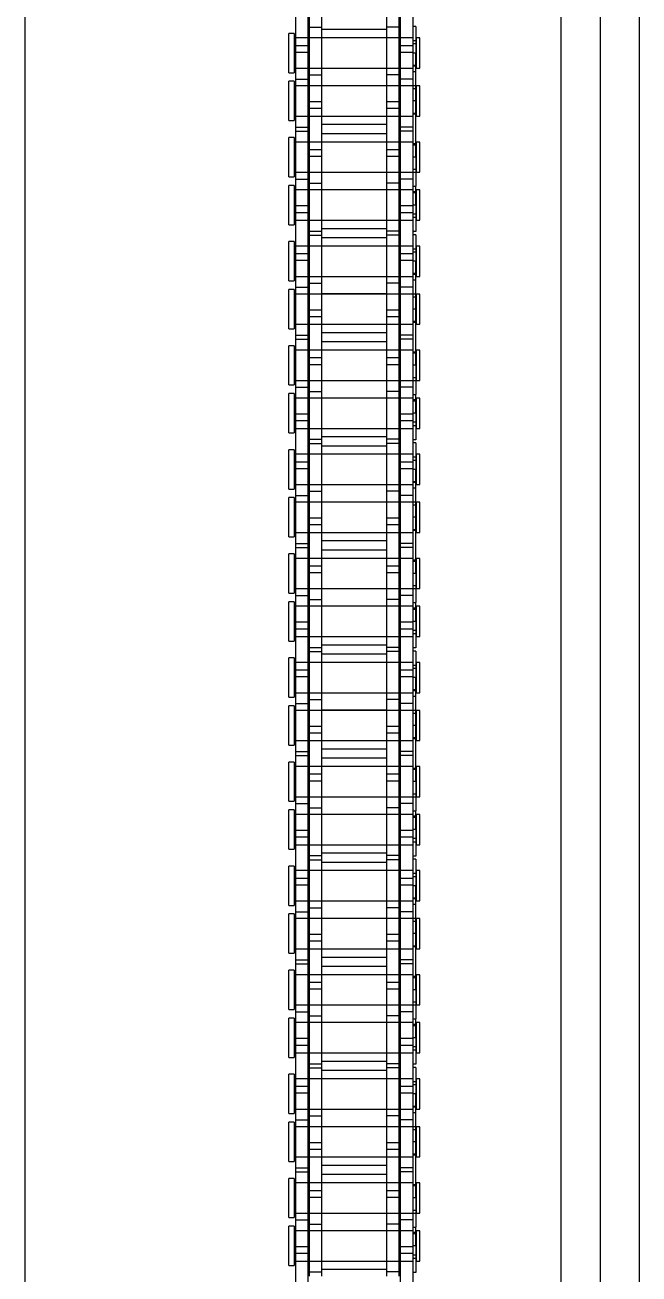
# Model space of a CAD drawing. Header units: metres. Extents: x 0 to 63075, y 0 to 44550.
# Drawn here: x 14109.2 to 14184.2, y 29812.9 to 29965.3 of the extents above; entities that cross this region are included whole.
import ezdxf

# ---------------------------------------------------------------- set-up
doc = ezdxf.new("R2010")
doc.units = ezdxf.units.M
doc.header["$LTSCALE"] = 75
doc.linetypes.add('HIDDEN2', pattern=[4.7625, 3.175, -1.5875])
for name, color, linetype in [('SDM', 7, 'Continuous'), ('SL4', 4, 'Continuous'), ('ST1', 7, 'HIDDEN2')]:
    doc.layers.add(name, color=color, linetype=linetype)

# ---------------------------------------------------------------- blocks, each defined once
blk = doc.blocks.new('A$Cb6dca9d5')
at = {"layer": 'SL4'}
for p, q in [((262.77, 2339.74), (262.77, 3664.71)), ((328.24, 2339.74), (328.24, 3664.71)), ((337.77, 3664.71), (337.77, 2339.74))]:
    blk.add_line(p, q, dxfattribs=at)
at = {"layer": 'ST1'}
for p, q in [((328.24, 2339.74), (328.24, 3664.71)), ((333, 3664.71), (333, 2339.74)), ((297.51, 3225.25), (297.51, 3231.6)), ((299.03, 3225.25), (299.03, 3231.6)), ((306.96, 3225.25), (306.96, 3231.6)), ((308.48, 3225.25), (308.48, 3231.6)), ((295.84, 3218.9), (295.84, 3228)), ((297.36, 3218.9), (297.36, 3228)), ((308.64, 3218.9), (308.64, 3228)), ((310.16, 3218.9), (310.16, 3228)), ((297.51, 3225.25), (299.03, 3225.25)), ((297.51, 3216.16), (297.51, 3225.25)), ((299.03, 3216.16), (299.03, 3225.25)), ((299.03, 3224.97), (306.96, 3224.97)), ((308.48, 3225.25), (306.96, 3225.25)), ((306.96, 3216.16), (306.96, 3225.25)), ((308.48, 3216.16), (308.48, 3225.25)), ((310.49, 3225.31), (310.16, 3225.31)), ((310.49, 3225.31), (310.49, 3222.08)), ((295, 3219.68), (295, 3224.47)), ((295.66, 3224.47), (295, 3224.47)), ((295.66, 3224.47), (295.66, 3219.68)), ((310.16, 3223.92), (295.66, 3223.92)), ((297.36, 3223.92), (295.84, 3223.92)), ((299.03, 3223.92), (297.51, 3223.92)), ((306.96, 3223.92), (299.03, 3223.92)), ((308.48, 3223.92), (306.96, 3223.92)), ((310.16, 3223.92), (308.64, 3223.92)), ((310.53, 3223.55), (310.16, 3223.55)), ((310.53, 3223.92), (310.53, 3220.23)), ((311, 3223.92), (310.53, 3223.92)), ((311, 3220.23), (311, 3223.92)), ((295.84, 3223.01), (297.36, 3223.01)), ((297.36, 3222.15), (295.84, 3222.15)), ((308.64, 3223.01), (310.16, 3223.01)), ((310.16, 3222.15), (308.64, 3222.15)), ((310.49, 3223.18), (310.16, 3223.18)), ((310.49, 3222.08), (310.16, 3222.08)), ((310.49, 3209.38), (310.49, 3222.08)), ((295.66, 3220.23), (310.16, 3220.23)), ((295.84, 3220.23), (297.36, 3220.23)), ((297.51, 3220.23), (299.03, 3220.23)), ((299.03, 3220.23), (306.96, 3220.23)), ((306.96, 3220.23), (308.48, 3220.23)), ((308.64, 3220.23), (310.16, 3220.23)), ((310.16, 3220.6), (310.53, 3220.6)), ((310.49, 3220.46), (310.16, 3220.46)), ((310.53, 3220.23), (311, 3220.23)), ((295, 3219.68), (295.66, 3219.68)), ((295.84, 3218.9), (297.36, 3218.9)), ((295.84, 3212.55), (295.84, 3218.9)), ((297.36, 3212.55), (297.36, 3218.9)), ((297.51, 3219.4), (299.03, 3219.4)), ((306.96, 3220.19), (299.03, 3220.19)), ((308.48, 3219.4), (306.96, 3219.4)), ((310.16, 3218.9), (308.64, 3218.9)), ((308.64, 3212.55), (308.64, 3218.9)), ((310.49, 3219.78), (310.16, 3219.78)), ((310.16, 3212.55), (310.16, 3218.9)), ((295, 3213.83), (295, 3218.63)), ((295.66, 3218.63), (295, 3218.63)), ((295.66, 3218.63), (295.66, 3213.83)), ((310.16, 3218.07), (295.66, 3218.07)), ((297.36, 3218.07), (295.84, 3218.07)), ((299.03, 3218.07), (297.51, 3218.07)), ((299.03, 3218.12), (306.96, 3218.12)), ((306.96, 3218.07), (299.03, 3218.07)), ((308.48, 3218.07), (306.96, 3218.07)), ((310.49, 3218.07), (308.64, 3218.07)), ((310.53, 3217.7), (310.16, 3217.7)), ((310.53, 3218.07), (310.53, 3214.38)), ((311, 3218.07), (310.53, 3218.07)), ((311, 3214.38), (311, 3218.07)), ((297.51, 3215.3), (297.51, 3216.16)), ((297.51, 3216.16), (299.03, 3216.16)), ((299.03, 3215.3), (299.03, 3216.16)), ((306.96, 3215.3), (306.96, 3216.16)), ((306.96, 3216.16), (308.48, 3216.16)), ((308.48, 3215.3), (308.48, 3216.16)), ((310.49, 3216.23), (310.16, 3216.23)), ((295.66, 3214.38), (310.16, 3214.38)), ((295.84, 3214.38), (297.36, 3214.38)), ((297.51, 3206.2), (297.51, 3215.3)), ((299.03, 3215.3), (297.51, 3215.3)), ((297.51, 3214.38), (299.03, 3214.38)), ((299.03, 3206.2), (299.03, 3215.3)), ((299.03, 3214.38), (306.96, 3214.38)), ((306.96, 3206.2), (306.96, 3215.3)), ((308.48, 3215.3), (306.96, 3215.3)), ((306.96, 3214.38), (308.48, 3214.38)), ((308.48, 3206.2), (308.48, 3215.3)), ((308.64, 3214.38), (310.16, 3214.38)), ((310.16, 3214.75), (310.53, 3214.75)), ((310.49, 3214.61), (310.16, 3214.61)), ((310.53, 3214.38), (311, 3214.38)), ((295, 3213.83), (295.66, 3213.83)), ((295.84, 3213.05), (297.36, 3213.05)), ((306.96, 3213.34), (299.03, 3213.34)), ((310.16, 3213.05), (308.64, 3213.05)), ((295, 3206.98), (295, 3211.77)), ((295.66, 3211.77), (295, 3211.77)), ((295.66, 3211.77), (295.66, 3206.98)), ((310.16, 3211.22), (295.66, 3211.22)), ((295.84, 3212.55), (297.36, 3212.55)), ((295.84, 3203.46), (295.84, 3212.55)), ((297.36, 3211.22), (295.84, 3211.22)), ((297.36, 3203.46), (297.36, 3212.55)), ((299.03, 3211.22), (297.51, 3211.22)), ((299.03, 3212.27), (306.96, 3212.27)), ((306.96, 3211.22), (299.03, 3211.22)), ((308.48, 3211.22), (306.96, 3211.22)), ((310.16, 3212.55), (308.64, 3212.55)), ((308.64, 3203.46), (308.64, 3212.55)), ((310.16, 3211.22), (308.64, 3211.22)), ((310.16, 3203.46), (310.16, 3212.55)), ((310.53, 3211.22), (310.53, 3207.53)), ((311, 3211.22), (310.53, 3211.22)), ((311, 3207.53), (311, 3211.22)), ((297.51, 3210.31), (299.03, 3210.31)), ((306.96, 3210.31), (308.48, 3210.31)), ((310.49, 3210.99), (310.16, 3210.99)), ((310.53, 3210.85), (310.16, 3210.85)), ((299.03, 3209.45), (297.51, 3209.45)), ((308.48, 3209.45), (306.96, 3209.45)), ((310.49, 3209.38), (310.16, 3209.38)), ((310.49, 3209.38), (310.49, 3205.82)), ((295, 3206.98), (295.66, 3206.98)), ((295.66, 3207.53), (310.16, 3207.53)), ((295.84, 3207.53), (297.36, 3207.53)), ((295.84, 3206.7), (297.36, 3206.7)), ((297.51, 3207.53), (299.03, 3207.53)), ((299.03, 3207.53), (306.96, 3207.53)), ((306.96, 3207.49), (299.03, 3207.49)), ((306.96, 3207.53), (308.48, 3207.53)), ((308.64, 3207.53), (310.49, 3207.53)), ((310.16, 3206.7), (308.64, 3206.7)), ((310.16, 3207.9), (310.53, 3207.9)), ((310.53, 3207.53), (311, 3207.53)), ((295, 3201.13), (295, 3205.93)), ((295.66, 3205.93), (295, 3205.93)), ((295.66, 3205.93), (295.66, 3201.13)), ((310.16, 3205.37), (295.66, 3205.37)), ((297.36, 3205.37), (295.84, 3205.37)), ((297.51, 3206.2), (299.03, 3206.2)), ((297.51, 3199.85), (297.51, 3206.2)), ((299.03, 3205.37), (297.51, 3205.37)), ((299.03, 3199.85), (299.03, 3206.2)), ((299.03, 3205.42), (306.96, 3205.42)), ((306.96, 3205.37), (299.03, 3205.37)), ((308.48, 3206.2), (306.96, 3206.2)), ((306.96, 3199.85), (306.96, 3206.2)), ((308.48, 3205.37), (306.96, 3205.37)), ((308.48, 3199.85), (308.48, 3206.2)), ((310.16, 3205.37), (308.64, 3205.37)), ((310.16, 3205.82), (310.49, 3205.82)), ((310.49, 3205.15), (310.16, 3205.15)), ((310.53, 3205), (310.16, 3205)), ((310.49, 3203.53), (310.49, 3205.82)), ((310.53, 3205.37), (310.53, 3201.68)), ((311, 3205.37), (310.53, 3205.37)), ((311, 3201.68), (311, 3205.37)), ((295.84, 3202.6), (295.84, 3203.46)), ((295.84, 3203.46), (297.36, 3203.46)), ((297.36, 3202.6), (297.36, 3203.46)), ((308.64, 3202.6), (308.64, 3203.46)), ((308.64, 3203.46), (310.16, 3203.46)), ((310.49, 3203.53), (310.16, 3203.53)), ((310.16, 3202.6), (310.16, 3203.46)), ((310.49, 3203.53), (310.49, 3200.3)), ((295.84, 3193.5), (295.84, 3202.6)), ((297.36, 3202.6), (295.84, 3202.6)), ((297.36, 3193.5), (297.36, 3202.6)), ((308.64, 3193.5), (308.64, 3202.6)), ((310.16, 3202.6), (308.64, 3202.6)), ((310.16, 3193.5), (310.16, 3202.6)), ((310.49, 3202.42), (310.16, 3202.42)), ((310.16, 3202.05), (310.53, 3202.05)), ((295, 3201.13), (295.66, 3201.13)), ((295.66, 3201.68), (310.16, 3201.68)), ((295.84, 3201.68), (297.36, 3201.68)), ((297.51, 3201.68), (299.03, 3201.68)), ((299.03, 3201.68), (306.96, 3201.68)), ((306.96, 3200.64), (299.03, 3200.64)), ((306.96, 3201.68), (308.48, 3201.68)), ((308.64, 3201.68), (310.16, 3201.68)), ((310.53, 3201.68), (311, 3201.68)), ((295, 3194.28), (295, 3199.07)), ((295.66, 3199.07), (295, 3199.07)), ((295.66, 3199.07), (295.66, 3194.28)), ((297.51, 3200.35), (299.03, 3200.35)), ((297.51, 3199.85), (299.03, 3199.85)), ((297.51, 3190.76), (297.51, 3199.85)), ((299.03, 3190.76), (299.03, 3199.85)), ((299.03, 3199.57), (306.96, 3199.57)), ((308.48, 3200.35), (306.96, 3200.35)), ((308.48, 3199.85), (306.96, 3199.85)), ((306.96, 3190.76), (306.96, 3199.85)), ((308.48, 3190.76), (308.48, 3199.85)), ((310.49, 3200.3), (310.16, 3200.3)), ((310.49, 3199.91), (310.16, 3199.91)), ((310.49, 3199.91), (310.49, 3196.68)), ((310.16, 3198.52), (295.66, 3198.52)), ((297.36, 3198.52), (295.84, 3198.52)), ((295.84, 3197.61), (297.36, 3197.61)), ((299.03, 3198.52), (297.51, 3198.52)), ((306.96, 3198.52), (299.03, 3198.52)), ((308.48, 3198.52), (306.96, 3198.52)), ((310.16, 3198.52), (308.64, 3198.52)), ((308.64, 3197.61), (310.16, 3197.61)), ((310.53, 3198.15), (310.16, 3198.15)), ((310.49, 3197.78), (310.16, 3197.78)), ((310.53, 3198.52), (310.53, 3194.83)), ((311, 3198.52), (310.53, 3198.52)), ((311, 3194.83), (311, 3198.52)), ((297.36, 3196.75), (295.84, 3196.75)), ((310.16, 3196.75), (308.64, 3196.75)), ((310.49, 3196.68), (310.16, 3196.68)), ((310.49, 3183.98), (310.49, 3196.68)), ((295.66, 3194.83), (310.16, 3194.83)), ((295.84, 3194.83), (297.36, 3194.83)), ((297.51, 3194.83), (299.03, 3194.83)), ((299.03, 3194.83), (306.96, 3194.83)), ((306.96, 3194.79), (299.03, 3194.79)), ((306.96, 3194.83), (308.48, 3194.83)), ((308.64, 3194.83), (310.16, 3194.83)), ((310.16, 3195.2), (310.53, 3195.2)), ((310.49, 3195.06), (310.16, 3195.06)), ((310.49, 3194.38), (310.16, 3194.38)), ((310.53, 3194.83), (311, 3194.83)), ((295, 3194.28), (295.66, 3194.28)), ((295, 3188.43), (295, 3193.23)), ((295.66, 3193.23), (295, 3193.23)), ((295.66, 3193.23), (295.66, 3188.43)), ((295.84, 3193.5), (297.36, 3193.5)), ((295.84, 3187.15), (295.84, 3193.5)), ((297.36, 3187.15), (297.36, 3193.5)), ((297.51, 3194), (299.03, 3194)), ((308.48, 3194), (306.96, 3194)), ((310.16, 3193.5), (308.64, 3193.5)), ((308.64, 3187.15), (308.64, 3193.5)), ((310.16, 3187.15), (310.16, 3193.5)), ((310.16, 3192.67), (295.66, 3192.67)), ((297.36, 3192.67), (295.84, 3192.67)), ((299.03, 3192.67), (297.51, 3192.67)), ((299.03, 3192.72), (306.96, 3192.72)), ((306.96, 3192.67), (299.03, 3192.67)), ((308.48, 3192.67), (306.96, 3192.67)), ((310.49, 3192.67), (308.64, 3192.67)), ((310.53, 3192.3), (310.16, 3192.3)), ((310.53, 3192.67), (310.53, 3188.98)), ((311, 3192.67), (310.53, 3192.67)), ((311, 3188.98), (311, 3192.67)), ((297.51, 3189.9), (297.51, 3190.76)), ((297.51, 3190.76), (299.03, 3190.76)), ((297.51, 3180.8), (297.51, 3189.9)), ((299.03, 3189.9), (297.51, 3189.9)), ((299.03, 3189.9), (299.03, 3190.76)), ((299.03, 3180.8), (299.03, 3189.9)), ((306.96, 3189.9), (306.96, 3190.76)), ((306.96, 3190.76), (308.48, 3190.76)), ((306.96, 3180.8), (306.96, 3189.9)), ((308.48, 3189.9), (306.96, 3189.9)), ((308.48, 3189.9), (308.48, 3190.76)), ((308.48, 3180.8), (308.48, 3189.9)), ((310.49, 3190.83), (310.16, 3190.83)), ((295, 3188.43), (295.66, 3188.43)), ((295.66, 3188.98), (310.16, 3188.98)), ((295.84, 3188.98), (297.36, 3188.98)), ((297.51, 3188.98), (299.03, 3188.98)), ((299.03, 3188.98), (306.96, 3188.98)), ((306.96, 3188.98), (308.48, 3188.98)), ((308.64, 3188.98), (310.16, 3188.98)), ((310.16, 3189.35), (310.53, 3189.35)), ((310.49, 3189.21), (310.16, 3189.21)), ((310.53, 3188.98), (311, 3188.98)), ((295.84, 3187.65), (297.36, 3187.65)), ((295.84, 3187.15), (297.36, 3187.15)), ((295.84, 3178.06), (295.84, 3187.15)), ((297.36, 3178.06), (297.36, 3187.15)), ((306.96, 3187.94), (299.03, 3187.94)), ((299.03, 3186.87), (306.96, 3186.87)), ((310.16, 3187.65), (308.64, 3187.65)), ((310.16, 3187.15), (308.64, 3187.15)), ((308.64, 3178.06), (308.64, 3187.15)), ((310.16, 3178.06), (310.16, 3187.15)), ((295, 3181.58), (295, 3186.37)), ((295.66, 3186.37), (295, 3186.37)), ((295.66, 3186.37), (295.66, 3181.58)), ((310.16, 3185.82), (295.66, 3185.82)), ((297.36, 3185.82), (295.84, 3185.82)), ((299.03, 3185.82), (297.51, 3185.82)), ((306.96, 3185.82), (299.03, 3185.82)), ((308.48, 3185.82), (306.96, 3185.82)), ((310.16, 3185.82), (308.64, 3185.82)), ((310.49, 3185.59), (310.16, 3185.59)), ((310.53, 3185.45), (310.16, 3185.45)), ((310.53, 3185.82), (310.53, 3182.13)), ((311, 3185.82), (310.53, 3185.82)), ((311, 3182.13), (311, 3185.82)), ((297.51, 3184.91), (299.03, 3184.91)), ((299.03, 3184.05), (297.51, 3184.05)), ((306.96, 3184.91), (308.48, 3184.91)), ((308.48, 3184.05), (306.96, 3184.05)), ((310.49, 3183.98), (310.16, 3183.98)), ((310.49, 3183.98), (310.49, 3180.42)), ((295.66, 3182.13), (310.16, 3182.13)), ((295.84, 3182.13), (297.36, 3182.13)), ((297.51, 3182.13), (299.03, 3182.13)), ((299.03, 3182.13), (306.96, 3182.13)), ((306.96, 3182.13), (308.48, 3182.13)), ((308.64, 3182.13), (310.49, 3182.13)), ((310.16, 3182.5), (310.53, 3182.5)), ((310.53, 3182.13), (311, 3182.13)), ((295, 3181.58), (295.66, 3181.58)), ((295.84, 3181.3), (297.36, 3181.3)), ((297.51, 3180.8), (299.03, 3180.8)), ((297.51, 3174.45), (297.51, 3180.8)), ((299.03, 3174.45), (299.03, 3180.8)), ((306.96, 3182.09), (299.03, 3182.09)), ((308.48, 3180.8), (306.96, 3180.8)), ((306.96, 3174.45), (306.96, 3180.8)), ((308.48, 3174.45), (308.48, 3180.8)), ((310.16, 3181.3), (308.64, 3181.3)), ((295, 3175.73), (295, 3180.53)), ((295.66, 3180.53), (295, 3180.53)), ((295.66, 3180.53), (295.66, 3175.73)), ((310.16, 3179.97), (295.66, 3179.97)), ((297.36, 3179.97), (295.84, 3179.97)), ((299.03, 3179.97), (297.51, 3179.97)), ((299.03, 3180.02), (306.96, 3180.02)), ((306.96, 3179.97), (299.03, 3179.97)), ((308.48, 3179.97), (306.96, 3179.97)), ((310.16, 3179.97), (308.64, 3179.97)), ((310.16, 3180.42), (310.49, 3180.42)), ((310.49, 3179.75), (310.16, 3179.75)), ((310.53, 3179.6), (310.16, 3179.6)), ((310.49, 3178.13), (310.49, 3180.42)), ((310.53, 3179.97), (310.53, 3176.28)), ((311, 3179.97), (310.53, 3179.97)), ((311, 3176.28), (311, 3179.97)), ((295.84, 3177.2), (295.84, 3178.06)), ((295.84, 3178.06), (297.36, 3178.06)), ((297.36, 3177.2), (297.36, 3178.06)), ((308.64, 3177.2), (308.64, 3178.06)), ((308.64, 3178.06), (310.16, 3178.06)), ((310.49, 3178.13), (310.16, 3178.13)), ((310.16, 3177.2), (310.16, 3178.06)), ((310.49, 3178.13), (310.49, 3174.9)), ((295.66, 3176.28), (310.16, 3176.28)), ((295.84, 3168.1), (295.84, 3177.2)), ((297.36, 3177.2), (295.84, 3177.2)), ((295.84, 3176.28), (297.36, 3176.28)), ((297.36, 3168.1), (297.36, 3177.2)), ((297.51, 3176.28), (299.03, 3176.28)), ((299.03, 3176.28), (306.96, 3176.28)), ((306.96, 3176.28), (308.48, 3176.28)), ((308.64, 3168.1), (308.64, 3177.2)), ((310.16, 3177.2), (308.64, 3177.2)), ((308.64, 3176.28), (310.16, 3176.28)), ((310.16, 3168.1), (310.16, 3177.2)), ((310.49, 3177.02), (310.16, 3177.02)), ((310.16, 3176.65), (310.53, 3176.65)), ((310.53, 3176.28), (311, 3176.28)), ((295, 3175.73), (295.66, 3175.73)), ((297.51, 3174.95), (299.03, 3174.95)), ((306.96, 3175.24), (299.03, 3175.24)), ((308.48, 3174.95), (306.96, 3174.95)), ((310.49, 3174.9), (310.16, 3174.9)), ((310.49, 3174.51), (310.16, 3174.51)), ((310.49, 3174.51), (310.49, 3171.28)), ((295, 3168.88), (295, 3173.67)), ((295.66, 3173.67), (295, 3173.67)), ((295.66, 3173.67), (295.66, 3168.88)), ((310.16, 3173.12), (295.66, 3173.12)), ((297.36, 3173.12), (295.84, 3173.12)), ((297.51, 3174.45), (299.03, 3174.45)), ((297.51, 3165.36), (297.51, 3174.45)), ((299.03, 3173.12), (297.51, 3173.12)), ((299.03, 3165.36), (299.03, 3174.45)), ((299.03, 3174.17), (306.96, 3174.17)), ((306.96, 3173.12), (299.03, 3173.12)), ((308.48, 3174.45), (306.96, 3174.45)), ((306.96, 3165.36), (306.96, 3174.45)), ((308.48, 3173.12), (306.96, 3173.12)), ((308.48, 3165.36), (308.48, 3174.45)), ((310.16, 3173.12), (308.64, 3173.12)), ((310.53, 3173.12), (310.53, 3169.43)), ((311, 3173.12), (310.53, 3173.12)), ((311, 3169.43), (311, 3173.12)), ((295.84, 3172.21), (297.36, 3172.21)), ((308.64, 3172.21), (310.16, 3172.21)), ((310.53, 3172.75), (310.16, 3172.75)), ((310.49, 3172.38), (310.16, 3172.38)), ((297.36, 3171.35), (295.84, 3171.35)), ((310.16, 3171.35), (308.64, 3171.35)), ((310.49, 3171.28), (310.16, 3171.28)), ((310.49, 3158.58), (310.49, 3171.28)), ((295, 3168.88), (295.66, 3168.88)), ((295.66, 3169.43), (310.16, 3169.43)), ((295.84, 3169.43), (297.36, 3169.43)), ((297.51, 3169.43), (299.03, 3169.43)), ((297.51, 3168.6), (299.03, 3168.6)), ((299.03, 3169.43), (306.96, 3169.43)), ((306.96, 3169.39), (299.03, 3169.39)), ((306.96, 3169.43), (308.48, 3169.43)), ((308.48, 3168.6), (306.96, 3168.6)), ((308.64, 3169.43), (310.16, 3169.43)), ((310.16, 3169.8), (310.53, 3169.8)), ((310.49, 3169.66), (310.16, 3169.66)), ((310.49, 3168.98), (310.16, 3168.98)), ((310.53, 3169.43), (311, 3169.43)), ((295, 3163.03), (295, 3167.83)), ((295.66, 3167.83), (295, 3167.83)), ((295.66, 3167.83), (295.66, 3163.03)), ((310.16, 3167.27), (295.66, 3167.27)), ((295.84, 3168.1), (297.36, 3168.1)), ((295.84, 3161.75), (295.84, 3168.1)), ((297.36, 3167.27), (295.84, 3167.27)), ((297.36, 3161.75), (297.36, 3168.1)), ((299.03, 3167.27), (297.51, 3167.27)), ((299.03, 3167.32), (306.96, 3167.32)), ((306.96, 3167.27), (299.03, 3167.27)), ((308.48, 3167.27), (306.96, 3167.27)), ((310.16, 3168.1), (308.64, 3168.1)), ((308.64, 3161.75), (308.64, 3168.1)), ((310.49, 3167.27), (308.64, 3167.27)), ((310.16, 3161.75), (310.16, 3168.1)), ((310.53, 3166.9), (310.16, 3166.9)), ((310.53, 3167.27), (310.53, 3163.58)), ((311, 3167.27), (310.53, 3167.27)), ((311, 3163.58), (311, 3167.27)), ((297.51, 3164.5), (297.51, 3165.36)), ((297.51, 3165.36), (299.03, 3165.36)), ((299.03, 3164.5), (299.03, 3165.36)), ((306.96, 3164.5), (306.96, 3165.36)), ((306.96, 3165.36), (308.48, 3165.36)), ((308.48, 3164.5), (308.48, 3165.36)), ((310.49, 3165.43), (310.16, 3165.43)), ((297.51, 3155.4), (297.51, 3164.5)), ((299.03, 3164.5), (297.51, 3164.5)), ((299.03, 3155.4), (299.03, 3164.5)), ((306.96, 3155.4), (306.96, 3164.5)), ((308.48, 3164.5), (306.96, 3164.5)), ((308.48, 3155.4), (308.48, 3164.5)), ((310.16, 3163.95), (310.53, 3163.95)), ((295, 3163.03), (295.66, 3163.03)), ((295.66, 3163.58), (310.16, 3163.58)), ((295.84, 3163.58), (297.36, 3163.58)), ((297.51, 3163.58), (299.03, 3163.58)), ((299.03, 3163.58), (306.96, 3163.58)), ((306.96, 3162.54), (299.03, 3162.54)), ((306.96, 3163.58), (308.48, 3163.58)), ((308.64, 3163.58), (310.16, 3163.58)), ((310.49, 3163.81), (310.16, 3163.81)), ((310.53, 3163.58), (311, 3163.58)), ((295, 3156.18), (295, 3160.97)), ((295.66, 3160.97), (295, 3160.97)), ((295.66, 3160.97), (295.66, 3156.18)), ((295.84, 3162.25), (297.36, 3162.25)), ((295.84, 3161.75), (297.36, 3161.75)), ((295.84, 3152.66), (295.84, 3161.75)), ((297.36, 3152.66), (297.36, 3161.75)), ((299.03, 3161.47), (306.96, 3161.47)), ((310.16, 3162.25), (308.64, 3162.25)), ((310.16, 3161.75), (308.64, 3161.75)), ((308.64, 3152.66), (308.64, 3161.75)), ((310.16, 3152.66), (310.16, 3161.75)), ((310.16, 3160.42), (295.66, 3160.42)), ((297.36, 3160.42), (295.84, 3160.42)), ((299.03, 3160.42), (297.51, 3160.42)), ((297.51, 3159.51), (299.03, 3159.51)), ((306.96, 3160.42), (299.03, 3160.42)), ((308.48, 3160.42), (306.96, 3160.42)), ((306.96, 3159.51), (308.48, 3159.51)), ((310.16, 3160.42), (308.64, 3160.42)), ((310.49, 3160.19), (310.16, 3160.19)), ((310.53, 3160.05), (310.16, 3160.05)), ((310.53, 3160.42), (310.53, 3156.73)), ((311, 3160.42), (310.53, 3160.42)), ((311, 3156.73), (311, 3160.42)), ((299.03, 3158.65), (297.51, 3158.65)), ((308.48, 3158.65), (306.96, 3158.65)), ((310.49, 3158.58), (310.16, 3158.58)), ((310.49, 3158.58), (310.49, 3155.02)), ((295.66, 3156.73), (310.16, 3156.73)), ((295.84, 3156.73), (297.36, 3156.73)), ((297.51, 3156.73), (299.03, 3156.73)), ((299.03, 3156.73), (306.96, 3156.73)), ((306.96, 3156.69), (299.03, 3156.69)), ((306.96, 3156.73), (308.48, 3156.73)), ((308.64, 3156.73), (310.49, 3156.73)), ((310.16, 3157.1), (310.53, 3157.1)), ((310.53, 3156.73), (311, 3156.73)), ((295, 3156.18), (295.66, 3156.18)), ((295, 3150.33), (295, 3155.13)), ((295.66, 3155.13), (295, 3155.13)), ((295.66, 3155.13), (295.66, 3150.33)), ((295.84, 3155.9), (297.36, 3155.9)), ((297.51, 3155.4), (299.03, 3155.4)), ((297.51, 3149.05), (297.51, 3155.4)), ((299.03, 3149.05), (299.03, 3155.4)), ((308.48, 3155.4), (306.96, 3155.4)), ((306.96, 3149.05), (306.96, 3155.4)), ((308.48, 3149.05), (308.48, 3155.4)), ((310.16, 3155.9), (308.64, 3155.9)), ((310.16, 3155.02), (310.49, 3155.02)), ((310.49, 3152.73), (310.49, 3155.02)), ((310.16, 3154.57), (295.66, 3154.57)), ((297.36, 3154.57), (295.84, 3154.57)), ((299.03, 3154.57), (297.51, 3154.57)), ((299.03, 3154.62), (306.96, 3154.62)), ((306.96, 3154.57), (299.03, 3154.57)), ((308.48, 3154.57), (306.96, 3154.57)), ((310.16, 3154.57), (308.64, 3154.57)), ((310.49, 3154.35), (310.16, 3154.35)), ((310.53, 3154.2), (310.16, 3154.2)), ((310.53, 3154.57), (310.53, 3150.88)), ((311, 3154.57), (310.53, 3154.57)), ((311, 3150.88), (311, 3154.57)), ((295.84, 3151.8), (295.84, 3152.66)), ((295.84, 3152.66), (297.36, 3152.66)), ((295.84, 3142.7), (295.84, 3151.8)), ((297.36, 3151.8), (295.84, 3151.8)), ((297.36, 3151.8), (297.36, 3152.66)), ((297.36, 3142.7), (297.36, 3151.8)), ((308.64, 3151.8), (308.64, 3152.66)), ((308.64, 3152.66), (310.16, 3152.66)), ((308.64, 3142.7), (308.64, 3151.8)), ((310.16, 3151.8), (308.64, 3151.8)), ((310.49, 3152.73), (310.16, 3152.73)), ((310.16, 3151.8), (310.16, 3152.66)), ((310.16, 3142.7), (310.16, 3151.8)), ((310.49, 3152.73), (310.49, 3149.5)), ((295, 3150.33), (295.66, 3150.33)), ((295.66, 3150.88), (310.16, 3150.88)), ((295.84, 3150.88), (297.36, 3150.88)), ((297.51, 3150.88), (299.03, 3150.88)), ((299.03, 3150.88), (306.96, 3150.88)), ((306.96, 3150.88), (308.48, 3150.88)), ((308.64, 3150.88), (310.16, 3150.88)), ((310.49, 3151.62), (310.16, 3151.62)), ((310.16, 3151.25), (310.53, 3151.25)), ((310.53, 3150.88), (311, 3150.88)), ((297.51, 3149.55), (299.03, 3149.55)), ((297.51, 3149.05), (299.03, 3149.05)), ((297.51, 3139.96), (297.51, 3149.05)), ((299.03, 3139.96), (299.03, 3149.05)), ((306.96, 3149.84), (299.03, 3149.84)), ((299.03, 3148.77), (306.96, 3148.77)), ((308.48, 3149.55), (306.96, 3149.55)), ((308.48, 3149.05), (306.96, 3149.05)), ((306.96, 3139.96), (306.96, 3149.05)), ((308.48, 3139.96), (308.48, 3149.05)), ((310.49, 3149.5), (310.16, 3149.5)), ((310.49, 3149.11), (310.16, 3149.11)), ((310.49, 3149.11), (310.49, 3145.88)), ((295, 3143.48), (295, 3148.27)), ((295.66, 3148.27), (295, 3148.27)), ((295.66, 3148.27), (295.66, 3143.48)), ((310.16, 3147.72), (295.66, 3147.72)), ((297.36, 3147.72), (295.84, 3147.72)), ((299.03, 3147.72), (297.51, 3147.72)), ((306.96, 3147.72), (299.03, 3147.72)), ((308.48, 3147.72), (306.96, 3147.72)), ((310.16, 3147.72), (308.64, 3147.72)), ((310.53, 3147.35), (310.16, 3147.35)), ((310.53, 3147.72), (310.53, 3144.03)), ((311, 3147.72), (310.53, 3147.72)), ((311, 3144.03), (311, 3147.72)), ((295.84, 3146.81), (297.36, 3146.81)), ((297.36, 3145.95), (295.84, 3145.95)), ((308.64, 3146.81), (310.16, 3146.81)), ((310.16, 3145.95), (308.64, 3145.95)), ((310.49, 3146.98), (310.16, 3146.98)), ((310.49, 3145.88), (310.16, 3145.88)), ((310.49, 3133.18), (310.49, 3145.88)), ((295.66, 3144.03), (310.16, 3144.03)), ((295.84, 3144.03), (297.36, 3144.03)), ((297.51, 3144.03), (299.03, 3144.03)), ((299.03, 3144.03), (306.96, 3144.03)), ((306.96, 3144.03), (308.48, 3144.03)), ((308.64, 3144.03), (310.16, 3144.03)), ((310.16, 3144.4), (310.53, 3144.4)), ((310.49, 3144.26), (310.16, 3144.26)), ((310.53, 3144.03), (311, 3144.03)), ((295, 3143.48), (295.66, 3143.48)), ((295.84, 3142.7), (297.36, 3142.7)), ((295.84, 3136.35), (295.84, 3142.7)), ((297.36, 3136.35), (297.36, 3142.7)), ((297.51, 3143.2), (299.03, 3143.2)), ((306.96, 3143.99), (299.03, 3143.99)), ((308.48, 3143.2), (306.96, 3143.2)), ((310.16, 3142.7), (308.64, 3142.7)), ((308.64, 3136.35), (308.64, 3142.7)), ((310.49, 3143.58), (310.16, 3143.58)), ((310.16, 3136.35), (310.16, 3142.7)), ((295, 3137.63), (295, 3142.43)), ((295.66, 3142.43), (295, 3142.43)), ((295.66, 3142.43), (295.66, 3137.63)), ((310.16, 3141.87), (295.66, 3141.87)), ((297.36, 3141.87), (295.84, 3141.87)), ((299.03, 3141.87), (297.51, 3141.87)), ((299.03, 3141.92), (306.96, 3141.92)), ((306.96, 3141.87), (299.03, 3141.87)), ((308.48, 3141.87), (306.96, 3141.87)), ((310.49, 3141.87), (308.64, 3141.87)), ((310.53, 3141.5), (310.16, 3141.5)), ((310.53, 3141.87), (310.53, 3138.18)), ((311, 3141.87), (310.53, 3141.87)), ((311, 3138.18), (311, 3141.87)), ((297.51, 3139.1), (297.51, 3139.96)), ((297.51, 3139.96), (299.03, 3139.96)), ((299.03, 3139.1), (299.03, 3139.96)), ((306.96, 3139.1), (306.96, 3139.96)), ((306.96, 3139.96), (308.48, 3139.96)), ((308.48, 3139.1), (308.48, 3139.96)), ((310.49, 3140.03), (310.16, 3140.03)), ((295.66, 3138.18), (310.16, 3138.18)), ((295.84, 3138.18), (297.36, 3138.18)), ((297.51, 3130), (297.51, 3139.1)), ((299.03, 3139.1), (297.51, 3139.1)), ((297.51, 3138.18), (299.03, 3138.18)), ((299.03, 3130), (299.03, 3139.1)), ((299.03, 3138.18), (306.96, 3138.18)), ((306.96, 3130), (306.96, 3139.1)), ((308.48, 3139.1), (306.96, 3139.1)), ((306.96, 3138.18), (308.48, 3138.18)), ((308.48, 3130), (308.48, 3139.1)), ((308.64, 3138.18), (310.16, 3138.18)), ((310.16, 3138.55), (310.53, 3138.55)), ((310.49, 3138.41), (310.16, 3138.41)), ((310.53, 3138.18), (311, 3138.18)), ((295, 3137.63), (295.66, 3137.63)), ((295.84, 3136.85), (297.36, 3136.85)), ((306.96, 3137.14), (299.03, 3137.14)), ((310.16, 3136.85), (308.64, 3136.85)), ((295, 3130.78), (295, 3135.57)), ((295.66, 3135.57), (295, 3135.57)), ((295.66, 3135.57), (295.66, 3130.78)), ((310.16, 3135.02), (295.66, 3135.02)), ((295.84, 3136.35), (297.36, 3136.35)), ((295.84, 3127.26), (295.84, 3136.35)), ((297.36, 3135.02), (295.84, 3135.02)), ((297.36, 3127.26), (297.36, 3136.35)), ((299.03, 3135.02), (297.51, 3135.02)), ((299.03, 3136.07), (306.96, 3136.07)), ((306.96, 3135.02), (299.03, 3135.02)), ((308.48, 3135.02), (306.96, 3135.02)), ((310.16, 3136.35), (308.64, 3136.35)), ((308.64, 3127.26), (308.64, 3136.35)), ((310.16, 3135.02), (308.64, 3135.02)), ((310.16, 3127.26), (310.16, 3136.35)), ((310.53, 3135.02), (310.53, 3131.33)), ((311, 3135.02), (310.53, 3135.02)), ((311, 3131.33), (311, 3135.02)), ((297.51, 3134.11), (299.03, 3134.11)), ((306.96, 3134.11), (308.48, 3134.11)), ((310.49, 3134.79), (310.16, 3134.79)), ((310.53, 3134.65), (310.16, 3134.65)), ((299.03, 3133.25), (297.51, 3133.25)), ((308.48, 3133.25), (306.96, 3133.25)), ((310.49, 3133.18), (310.16, 3133.18)), ((310.49, 3133.18), (310.49, 3129.62)), ((295, 3130.78), (295.66, 3130.78)), ((295.66, 3131.33), (310.16, 3131.33)), ((295.84, 3131.33), (297.36, 3131.33)), ((295.84, 3130.5), (297.36, 3130.5)), ((297.51, 3131.33), (299.03, 3131.33)), ((299.03, 3131.33), (306.96, 3131.33)), ((306.96, 3131.29), (299.03, 3131.29)), ((306.96, 3131.33), (308.48, 3131.33)), ((308.64, 3131.33), (310.49, 3131.33)), ((310.16, 3130.5), (308.64, 3130.5)), ((310.16, 3131.7), (310.53, 3131.7)), ((310.53, 3131.33), (311, 3131.33)), ((295, 3124.93), (295, 3129.73)), ((295.66, 3129.73), (295, 3129.73)), ((295.66, 3129.73), (295.66, 3124.93)), ((310.16, 3129.17), (295.66, 3129.17)), ((297.36, 3129.17), (295.84, 3129.17)), ((297.51, 3130), (299.03, 3130)), ((297.51, 3123.65), (297.51, 3130)), ((299.03, 3129.17), (297.51, 3129.17)), ((299.03, 3123.65), (299.03, 3130)), ((299.03, 3129.22), (306.96, 3129.22)), ((306.96, 3129.17), (299.03, 3129.17)), ((308.48, 3130), (306.96, 3130)), ((306.96, 3123.65), (306.96, 3130)), ((308.48, 3129.17), (306.96, 3129.17)), ((308.48, 3123.65), (308.48, 3130)), ((310.16, 3129.17), (308.64, 3129.17)), ((310.16, 3129.62), (310.49, 3129.62)), ((310.49, 3128.95), (310.16, 3128.95)), ((310.53, 3128.8), (310.16, 3128.8)), ((310.49, 3127.33), (310.49, 3129.62)), ((310.53, 3129.17), (310.53, 3125.48)), ((311, 3129.17), (310.53, 3129.17)), ((311, 3125.48), (311, 3129.17)), ((295.84, 3126.4), (295.84, 3127.26)), ((295.84, 3127.26), (297.36, 3127.26)), ((297.36, 3126.4), (297.36, 3127.26)), ((308.64, 3126.4), (308.64, 3127.26)), ((308.64, 3127.26), (310.16, 3127.26)), ((310.49, 3127.33), (310.16, 3127.33)), ((310.16, 3126.4), (310.16, 3127.26)), ((310.49, 3127.33), (310.49, 3124.1)), ((295.84, 3117.3), (295.84, 3126.4)), ((297.36, 3126.4), (295.84, 3126.4)), ((297.36, 3117.3), (297.36, 3126.4)), ((308.64, 3117.3), (308.64, 3126.4)), ((310.16, 3126.4), (308.64, 3126.4)), ((310.16, 3117.3), (310.16, 3126.4)), ((310.49, 3126.22), (310.16, 3126.22)), ((310.16, 3125.85), (310.53, 3125.85)), ((295, 3124.93), (295.66, 3124.93)), ((295.66, 3125.48), (310.16, 3125.48)), ((295.84, 3125.48), (297.36, 3125.48)), ((297.51, 3125.48), (299.03, 3125.48)), ((299.03, 3125.48), (306.96, 3125.48)), ((306.96, 3124.44), (299.03, 3124.44)), ((306.96, 3125.48), (308.48, 3125.48)), ((308.64, 3125.48), (310.16, 3125.48)), ((310.53, 3125.48), (311, 3125.48)), ((295, 3118.08), (295, 3122.87)), ((295.66, 3122.87), (295, 3122.87)), ((295.66, 3122.87), (295.66, 3118.08)), ((297.51, 3124.15), (299.03, 3124.15)), ((297.51, 3123.65), (299.03, 3123.65)), ((297.51, 3114.56), (297.51, 3123.65)), ((299.03, 3114.56), (299.03, 3123.65)), ((299.03, 3123.37), (306.96, 3123.37)), ((308.48, 3124.15), (306.96, 3124.15)), ((308.48, 3123.65), (306.96, 3123.65)), ((306.96, 3114.56), (306.96, 3123.65)), ((308.48, 3114.56), (308.48, 3123.65)), ((310.49, 3124.1), (310.16, 3124.1)), ((310.49, 3123.71), (310.16, 3123.71)), ((310.49, 3123.71), (310.49, 3120.48)), ((310.16, 3122.32), (295.66, 3122.32)), ((297.36, 3122.32), (295.84, 3122.32)), ((295.84, 3121.41), (297.36, 3121.41)), ((299.03, 3122.32), (297.51, 3122.32)), ((306.96, 3122.32), (299.03, 3122.32)), ((308.48, 3122.32), (306.96, 3122.32)), ((310.16, 3122.32), (308.64, 3122.32)), ((308.64, 3121.41), (310.16, 3121.41)), ((310.53, 3121.95), (310.16, 3121.95)), ((310.49, 3121.58), (310.16, 3121.58)), ((310.53, 3122.32), (310.53, 3118.63)), ((311, 3122.32), (310.53, 3122.32)), ((311, 3118.63), (311, 3122.32)), ((297.36, 3120.55), (295.84, 3120.55)), ((310.16, 3120.55), (308.64, 3120.55)), ((310.49, 3120.48), (310.16, 3120.48)), ((310.49, 3107.78), (310.49, 3120.48)), ((295.66, 3118.63), (310.16, 3118.63)), ((295.84, 3118.63), (297.36, 3118.63)), ((297.51, 3118.63), (299.03, 3118.63)), ((299.03, 3118.63), (306.96, 3118.63)), ((306.96, 3118.59), (299.03, 3118.59)), ((306.96, 3118.63), (308.48, 3118.63)), ((308.64, 3118.63), (310.16, 3118.63)), ((310.16, 3119), (310.53, 3119)), ((310.49, 3118.86), (310.16, 3118.86)), ((310.49, 3118.18), (310.16, 3118.18)), ((310.53, 3118.63), (311, 3118.63)), ((295, 3118.08), (295.66, 3118.08)), ((295, 3112.23), (295, 3117.03)), ((295.66, 3117.03), (295, 3117.03)), ((295.66, 3117.03), (295.66, 3112.23)), ((295.84, 3117.3), (297.36, 3117.3)), ((295.84, 3110.95), (295.84, 3117.3)), ((297.36, 3110.95), (297.36, 3117.3)), ((297.51, 3117.8), (299.03, 3117.8)), ((308.48, 3117.8), (306.96, 3117.8)), ((310.16, 3117.3), (308.64, 3117.3)), ((308.64, 3110.95), (308.64, 3117.3)), ((310.16, 3110.95), (310.16, 3117.3)), ((310.16, 3116.47), (295.66, 3116.47)), ((297.36, 3116.47), (295.84, 3116.47)), ((299.03, 3116.47), (297.51, 3116.47)), ((299.03, 3116.52), (306.96, 3116.52)), ((306.96, 3116.47), (299.03, 3116.47)), ((308.48, 3116.47), (306.96, 3116.47)), ((310.49, 3116.47), (308.64, 3116.47)), ((310.53, 3116.1), (310.16, 3116.1)), ((310.53, 3116.47), (310.53, 3112.78)), ((311, 3116.47), (310.53, 3116.47)), ((311, 3112.78), (311, 3116.47)), ((297.51, 3113.7), (297.51, 3114.56)), ((297.51, 3114.56), (299.03, 3114.56)), ((297.51, 3104.6), (297.51, 3113.7)), ((299.03, 3113.7), (297.51, 3113.7)), ((299.03, 3113.7), (299.03, 3114.56)), ((299.03, 3104.6), (299.03, 3113.7)), ((306.96, 3113.7), (306.96, 3114.56)), ((306.96, 3114.56), (308.48, 3114.56)), ((306.96, 3104.6), (306.96, 3113.7)), ((308.48, 3113.7), (306.96, 3113.7)), ((308.48, 3113.7), (308.48, 3114.56)), ((308.48, 3104.6), (308.48, 3113.7)), ((310.49, 3114.63), (310.16, 3114.63)), ((295, 3112.23), (295.66, 3112.23)), ((295.66, 3112.78), (310.16, 3112.78)), ((295.84, 3112.78), (297.36, 3112.78)), ((297.51, 3112.78), (299.03, 3112.78)), ((299.03, 3112.78), (306.96, 3112.78)), ((306.96, 3112.78), (308.48, 3112.78)), ((308.64, 3112.78), (310.16, 3112.78)), ((310.16, 3113.15), (310.53, 3113.15)), ((310.49, 3113.01), (310.16, 3113.01)), ((310.53, 3112.78), (311, 3112.78)), ((295.84, 3111.45), (297.36, 3111.45)), ((295.84, 3110.95), (297.36, 3110.95)), ((295.84, 3101.86), (295.84, 3110.95)), ((297.36, 3101.86), (297.36, 3110.95)), ((306.96, 3111.74), (299.03, 3111.74)), ((299.03, 3110.67), (306.96, 3110.67)), ((310.16, 3111.45), (308.64, 3111.45)), ((310.16, 3110.95), (308.64, 3110.95)), ((308.64, 3101.86), (308.64, 3110.95)), ((310.16, 3101.86), (310.16, 3110.95)), ((295, 3105.38), (295, 3110.17)), ((295.66, 3110.17), (295, 3110.17)), ((295.66, 3110.17), (295.66, 3105.38)), ((310.16, 3109.62), (295.66, 3109.62)), ((297.36, 3109.62), (295.84, 3109.62)), ((299.03, 3109.62), (297.51, 3109.62)), ((306.96, 3109.62), (299.03, 3109.62)), ((308.48, 3109.62), (306.96, 3109.62)), ((310.16, 3109.62), (308.64, 3109.62)), ((310.49, 3109.39), (310.16, 3109.39)), ((310.53, 3109.25), (310.16, 3109.25)), ((310.53, 3109.62), (310.53, 3105.93)), ((311, 3109.62), (310.53, 3109.62)), ((311, 3105.93), (311, 3109.62)), ((297.51, 3108.71), (299.03, 3108.71)), ((299.03, 3107.85), (297.51, 3107.85)), ((306.96, 3108.71), (308.48, 3108.71)), ((308.48, 3107.85), (306.96, 3107.85)), ((310.49, 3107.78), (310.16, 3107.78)), ((310.49, 3107.78), (310.49, 3104.22)), ((295.66, 3105.93), (310.16, 3105.93)), ((295.84, 3105.93), (297.36, 3105.93)), ((297.51, 3105.93), (299.03, 3105.93)), ((299.03, 3105.93), (306.96, 3105.93)), ((306.96, 3105.93), (308.48, 3105.93)), ((308.64, 3105.93), (310.49, 3105.93)), ((310.16, 3106.3), (310.53, 3106.3)), ((310.53, 3105.93), (311, 3105.93)), ((295, 3105.38), (295.66, 3105.38)), ((295.84, 3105.1), (297.36, 3105.1)), ((297.51, 3104.6), (299.03, 3104.6)), ((297.51, 3098.25), (297.51, 3104.6)), ((299.03, 3098.25), (299.03, 3104.6)), ((306.96, 3105.89), (299.03, 3105.89)), ((308.48, 3104.6), (306.96, 3104.6)), ((306.96, 3098.25), (306.96, 3104.6)), ((308.48, 3098.25), (308.48, 3104.6)), ((310.16, 3105.1), (308.64, 3105.1)), ((295, 3099.53), (295, 3104.33)), ((295.66, 3104.33), (295, 3104.33)), ((295.66, 3104.33), (295.66, 3099.53)), ((310.16, 3103.77), (295.66, 3103.77)), ((297.36, 3103.77), (295.84, 3103.77)), ((299.03, 3103.77), (297.51, 3103.77)), ((299.03, 3103.82), (306.96, 3103.82)), ((306.96, 3103.77), (299.03, 3103.77)), ((308.48, 3103.77), (306.96, 3103.77)), ((310.16, 3103.77), (308.64, 3103.77)), ((310.16, 3104.22), (310.49, 3104.22)), ((310.49, 3103.55), (310.16, 3103.55)), ((310.53, 3103.4), (310.16, 3103.4)), ((310.49, 3101.93), (310.49, 3104.22)), ((310.53, 3103.77), (310.53, 3100.08)), ((311, 3103.77), (310.53, 3103.77)), ((311, 3100.08), (311, 3103.77)), ((295.84, 3101), (295.84, 3101.86)), ((295.84, 3101.86), (297.36, 3101.86)), ((297.36, 3101), (297.36, 3101.86)), ((308.64, 3101), (308.64, 3101.86)), ((308.64, 3101.86), (310.16, 3101.86)), ((310.49, 3101.93), (310.16, 3101.93)), ((310.16, 3101), (310.16, 3101.86)), ((310.49, 3101.93), (310.49, 3098.7)), ((295.66, 3100.08), (310.16, 3100.08)), ((295.84, 3091.9), (295.84, 3101)), ((297.36, 3101), (295.84, 3101)), ((295.84, 3100.08), (297.36, 3100.08)), ((297.36, 3091.9), (297.36, 3101)), ((297.51, 3100.08), (299.03, 3100.08)), ((299.03, 3100.08), (306.96, 3100.08)), ((306.96, 3100.08), (308.48, 3100.08)), ((308.64, 3091.9), (308.64, 3101)), ((310.16, 3101), (308.64, 3101)), ((308.64, 3100.08), (310.16, 3100.08)), ((310.16, 3091.9), (310.16, 3101)), ((310.49, 3100.82), (310.16, 3100.82)), ((310.16, 3100.45), (310.53, 3100.45)), ((310.53, 3100.08), (311, 3100.08)), ((295, 3099.53), (295.66, 3099.53)), ((297.51, 3098.75), (299.03, 3098.75)), ((306.96, 3099.04), (299.03, 3099.04)), ((308.48, 3098.75), (306.96, 3098.75)), ((310.49, 3098.7), (310.16, 3098.7)), ((310.49, 3098.31), (310.16, 3098.31)), ((310.49, 3098.31), (310.49, 3095.08)), ((295, 3092.68), (295, 3097.47)), ((295.66, 3097.47), (295, 3097.47)), ((295.66, 3097.47), (295.66, 3092.68)), ((310.16, 3096.92), (295.66, 3096.92)), ((297.36, 3096.92), (295.84, 3096.92)), ((297.51, 3098.25), (299.03, 3098.25)), ((297.51, 3089.16), (297.51, 3098.25)), ((299.03, 3096.92), (297.51, 3096.92)), ((299.03, 3089.16), (299.03, 3098.25)), ((299.03, 3097.97), (306.96, 3097.97)), ((306.96, 3096.92), (299.03, 3096.92)), ((308.48, 3098.25), (306.96, 3098.25)), ((306.96, 3089.16), (306.96, 3098.25)), ((308.48, 3096.92), (306.96, 3096.92)), ((308.48, 3089.16), (308.48, 3098.25)), ((310.16, 3096.92), (308.64, 3096.92)), ((310.53, 3096.92), (310.53, 3093.23)), ((311, 3096.92), (310.53, 3096.92)), ((311, 3093.23), (311, 3096.92)), ((295.84, 3096.01), (297.36, 3096.01)), ((308.64, 3096.01), (310.16, 3096.01)), ((310.53, 3096.55), (310.16, 3096.55)), ((310.49, 3096.18), (310.16, 3096.18)), ((297.36, 3095.15), (295.84, 3095.15)), ((310.16, 3095.15), (308.64, 3095.15)), ((310.49, 3095.08), (310.16, 3095.08)), ((310.49, 3082.38), (310.49, 3095.08)), ((295, 3092.68), (295.66, 3092.68)), ((295.66, 3093.23), (310.16, 3093.23)), ((295.84, 3093.23), (297.36, 3093.23)), ((297.51, 3093.23), (299.03, 3093.23)), ((297.51, 3092.4), (299.03, 3092.4)), ((299.03, 3093.23), (306.96, 3093.23)), ((306.96, 3093.19), (299.03, 3093.19)), ((306.96, 3093.23), (308.48, 3093.23)), ((308.48, 3092.4), (306.96, 3092.4)), ((308.64, 3093.23), (310.16, 3093.23)), ((310.16, 3093.6), (310.53, 3093.6)), ((310.49, 3093.46), (310.16, 3093.46)), ((310.49, 3092.78), (310.16, 3092.78)), ((310.53, 3093.23), (311, 3093.23)), ((295, 3086.83), (295, 3091.63)), ((295.66, 3091.63), (295, 3091.63)), ((295.66, 3091.63), (295.66, 3086.83)), ((310.16, 3091.07), (295.66, 3091.07)), ((295.84, 3091.9), (297.36, 3091.9)), ((295.84, 3085.55), (295.84, 3091.9)), ((297.36, 3091.07), (295.84, 3091.07)), ((297.36, 3085.55), (297.36, 3091.9)), ((299.03, 3091.07), (297.51, 3091.07)), ((299.03, 3091.12), (306.96, 3091.12)), ((306.96, 3091.07), (299.03, 3091.07)), ((308.48, 3091.07), (306.96, 3091.07)), ((310.16, 3091.9), (308.64, 3091.9)), ((308.64, 3085.55), (308.64, 3091.9)), ((310.49, 3091.07), (308.64, 3091.07)), ((310.16, 3085.55), (310.16, 3091.9)), ((310.53, 3090.7), (310.16, 3090.7)), ((310.53, 3091.07), (310.53, 3087.38)), ((311, 3091.07), (310.53, 3091.07)), ((311, 3087.38), (311, 3091.07)), ((297.51, 3088.3), (297.51, 3089.16)), ((297.51, 3089.16), (299.03, 3089.16)), ((299.03, 3088.3), (299.03, 3089.16)), ((306.96, 3088.3), (306.96, 3089.16)), ((306.96, 3089.16), (308.48, 3089.16)), ((308.48, 3088.3), (308.48, 3089.16)), ((310.49, 3089.23), (310.16, 3089.23)), ((297.51, 3079.2), (297.51, 3088.3)), ((299.03, 3088.3), (297.51, 3088.3)), ((299.03, 3079.2), (299.03, 3088.3)), ((306.96, 3079.2), (306.96, 3088.3)), ((308.48, 3088.3), (306.96, 3088.3)), ((308.48, 3079.2), (308.48, 3088.3)), ((310.16, 3087.75), (310.53, 3087.75)), ((295, 3086.83), (295.66, 3086.83)), ((295.66, 3087.38), (310.16, 3087.38)), ((295.84, 3087.38), (297.36, 3087.38)), ((297.51, 3087.38), (299.03, 3087.38)), ((299.03, 3087.38), (306.96, 3087.38)), ((306.96, 3086.34), (299.03, 3086.34)), ((306.96, 3087.38), (308.48, 3087.38)), ((308.64, 3087.38), (310.16, 3087.38)), ((310.49, 3087.61), (310.16, 3087.61)), ((310.53, 3087.38), (311, 3087.38)), ((295, 3079.98), (295, 3084.77)), ((295.66, 3084.77), (295, 3084.77)), ((295.66, 3084.77), (295.66, 3079.98)), ((295.84, 3086.05), (297.36, 3086.05)), ((295.84, 3085.55), (297.36, 3085.55)), ((295.84, 3076.46), (295.84, 3085.55)), ((297.36, 3076.46), (297.36, 3085.55)), ((299.03, 3085.27), (306.96, 3085.27)), ((310.16, 3086.05), (308.64, 3086.05)), ((310.16, 3085.55), (308.64, 3085.55)), ((308.64, 3076.46), (308.64, 3085.55)), ((310.16, 3076.46), (310.16, 3085.55)), ((310.16, 3084.22), (295.66, 3084.22)), ((297.36, 3084.22), (295.84, 3084.22)), ((299.03, 3084.22), (297.51, 3084.22)), ((297.51, 3083.31), (299.03, 3083.31)), ((306.96, 3084.22), (299.03, 3084.22)), ((308.48, 3084.22), (306.96, 3084.22)), ((306.96, 3083.31), (308.48, 3083.31)), ((310.16, 3084.22), (308.64, 3084.22)), ((310.49, 3083.99), (310.16, 3083.99)), ((310.53, 3083.85), (310.16, 3083.85)), ((310.53, 3084.22), (310.53, 3080.53)), ((311, 3084.22), (310.53, 3084.22)), ((311, 3080.53), (311, 3084.22)), ((299.03, 3082.45), (297.51, 3082.45)), ((308.48, 3082.45), (306.96, 3082.45)), ((310.49, 3082.38), (310.16, 3082.38)), ((310.49, 3082.38), (310.49, 3078.82)), ((295.66, 3080.53), (310.16, 3080.53)), ((295.84, 3080.53), (297.36, 3080.53)), ((297.51, 3080.53), (299.03, 3080.53)), ((299.03, 3080.53), (306.96, 3080.53)), ((306.96, 3080.49), (299.03, 3080.49)), ((306.96, 3080.53), (308.48, 3080.53)), ((308.64, 3080.53), (310.49, 3080.53)), ((310.16, 3080.9), (310.53, 3080.9)), ((310.53, 3080.53), (311, 3080.53)), ((295, 3079.98), (295.66, 3079.98)), ((295, 3074.13), (295, 3078.93)), ((295.66, 3078.93), (295, 3078.93)), ((295.66, 3078.93), (295.66, 3074.13)), ((295.84, 3079.7), (297.36, 3079.7)), ((297.51, 3079.2), (299.03, 3079.2)), ((297.51, 3072.85), (297.51, 3079.2)), ((299.03, 3072.85), (299.03, 3079.2)), ((308.48, 3079.2), (306.96, 3079.2)), ((306.96, 3072.85), (306.96, 3079.2)), ((308.48, 3072.85), (308.48, 3079.2)), ((310.16, 3079.7), (308.64, 3079.7)), ((310.16, 3078.82), (310.49, 3078.82)), ((310.49, 3076.53), (310.49, 3078.82)), ((310.16, 3078.37), (295.66, 3078.37)), ((297.36, 3078.37), (295.84, 3078.37)), ((299.03, 3078.37), (297.51, 3078.37)), ((299.03, 3078.42), (306.96, 3078.42)), ((306.96, 3078.37), (299.03, 3078.37)), ((308.48, 3078.37), (306.96, 3078.37)), ((310.16, 3078.37), (308.64, 3078.37)), ((310.49, 3078.15), (310.16, 3078.15)), ((310.53, 3078), (310.16, 3078)), ((310.53, 3078.37), (310.53, 3074.68)), ((311, 3078.37), (310.53, 3078.37)), ((311, 3074.68), (311, 3078.37)), ((295.84, 3075.6), (295.84, 3076.46)), ((295.84, 3076.46), (297.36, 3076.46)), ((295.84, 3066.5), (295.84, 3075.6)), ((297.36, 3075.6), (295.84, 3075.6)), ((297.36, 3075.6), (297.36, 3076.46)), ((297.36, 3066.5), (297.36, 3075.6)), ((308.64, 3075.6), (308.64, 3076.46)), ((308.64, 3076.46), (310.16, 3076.46)), ((308.64, 3066.5), (308.64, 3075.6)), ((310.16, 3075.6), (308.64, 3075.6)), ((310.49, 3076.53), (310.16, 3076.53)), ((310.16, 3075.6), (310.16, 3076.46)), ((310.16, 3066.5), (310.16, 3075.6)), ((310.49, 3076.53), (310.49, 3073.3)), ((295, 3074.13), (295.66, 3074.13)), ((295.66, 3074.68), (310.16, 3074.68)), ((295.84, 3074.68), (297.36, 3074.68)), ((297.51, 3074.68), (299.03, 3074.68)), ((299.03, 3074.68), (306.96, 3074.68)), ((306.96, 3074.68), (308.48, 3074.68)), ((308.64, 3074.68), (310.16, 3074.68)), ((310.49, 3075.42), (310.16, 3075.42)), ((310.16, 3075.05), (310.53, 3075.05)), ((310.53, 3074.68), (311, 3074.68)), ((297.51, 3073.35), (299.03, 3073.35)), ((306.96, 3073.64), (299.03, 3073.64)), ((308.48, 3073.35), (306.96, 3073.35)), ((310.49, 3073.3), (310.16, 3073.3))]:
    blk.add_line(p, q, dxfattribs=at)

msp = doc.modelspace()

# ---------------------------------------------------------------- block references
at = {"layer": 'SDM'}
msp.add_blockref('A$Cb6dca9d5', (13846.47, 26739.77), dxfattribs=at)

doc.saveas('drawing.dxf')
